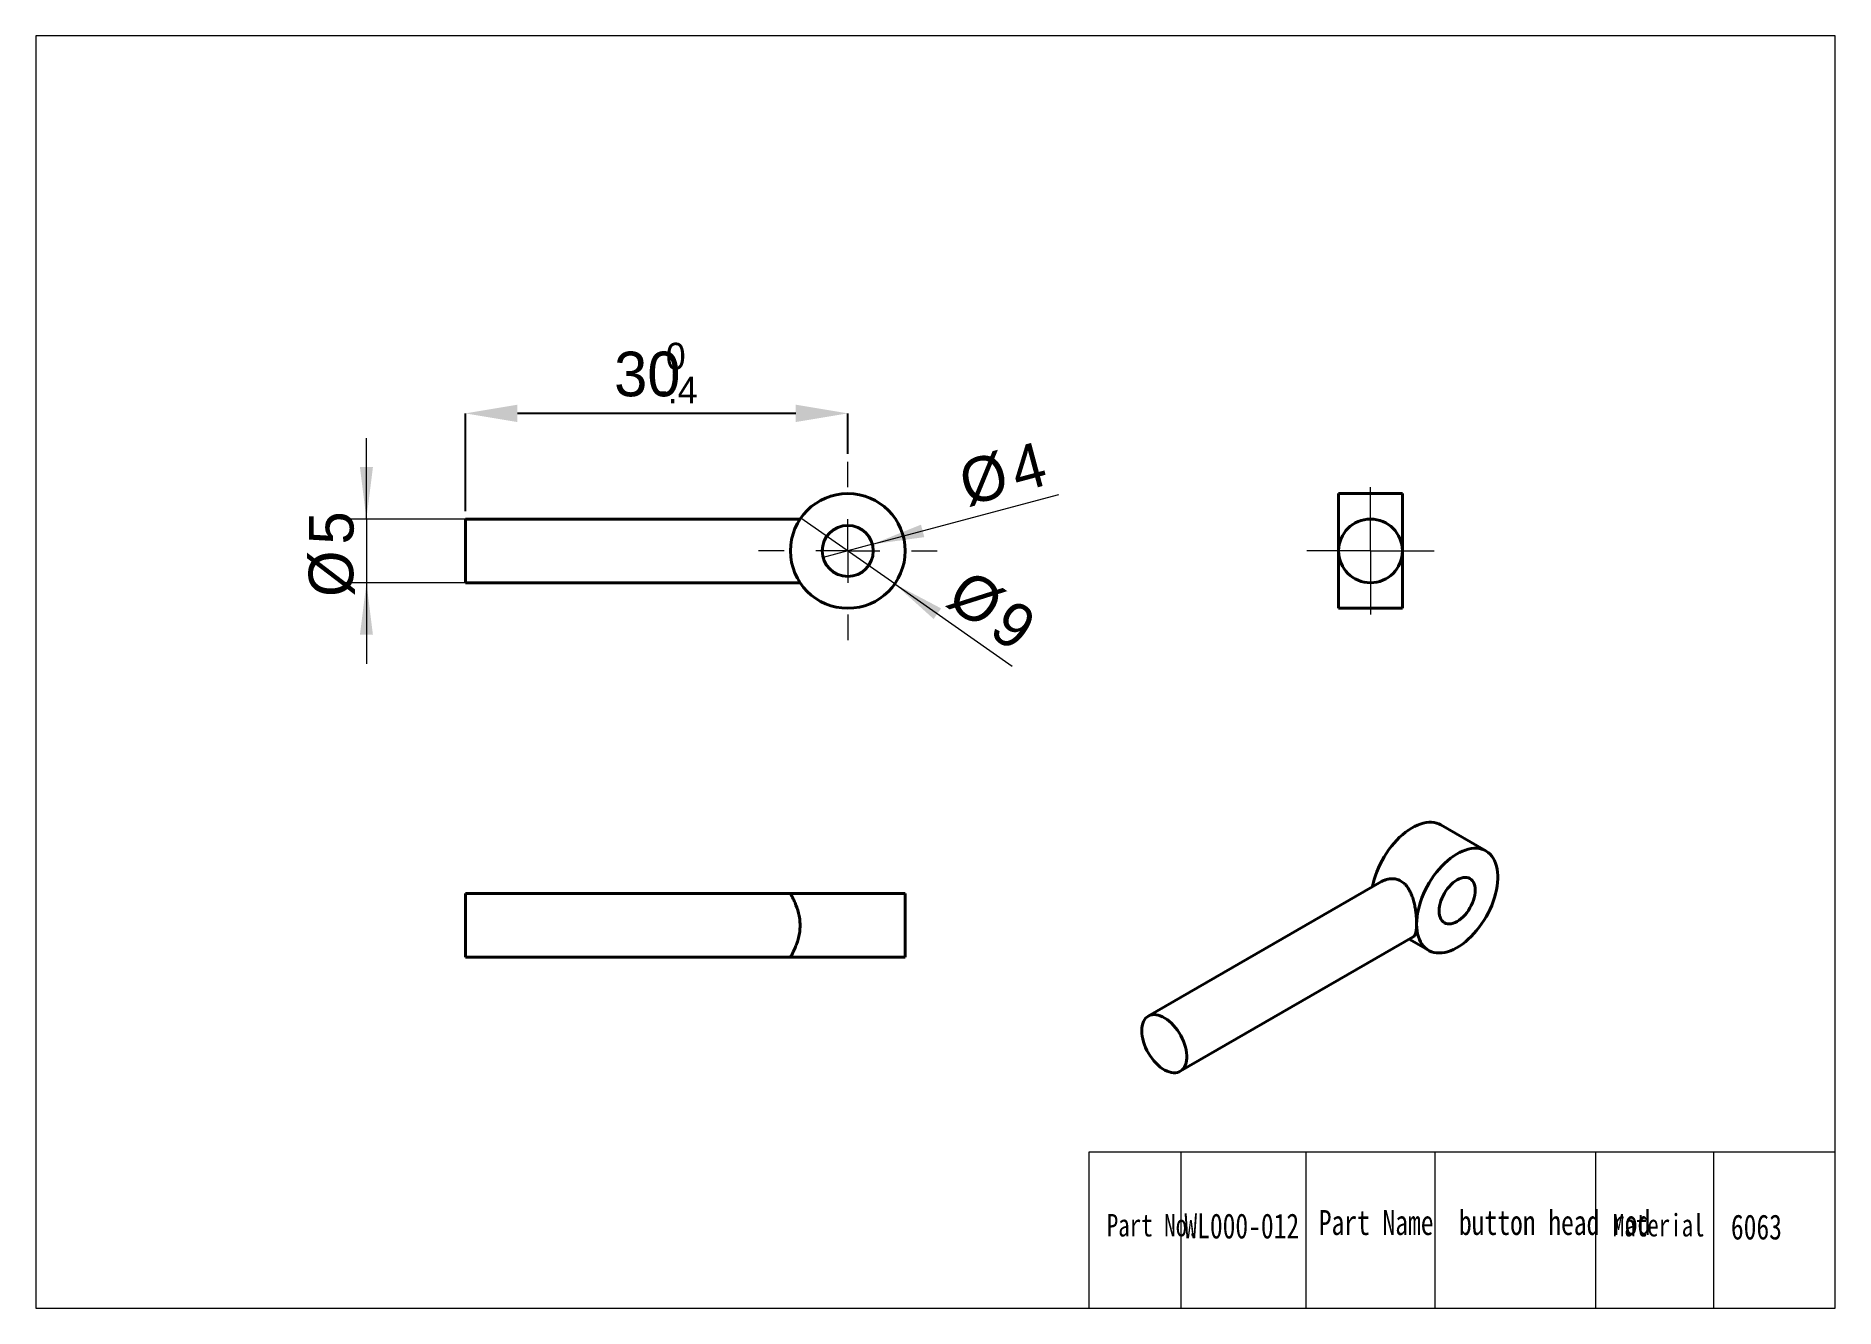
# Model space of a CAD drawing. Header units: millimetres. Extents: x 8.4 to 22.5, y 7.9 to 17.9.
import ezdxf

# ---------------------------------------------------------------- set-up
doc = ezdxf.new("R2010")
doc.units = ezdxf.units.MM
doc.header["$LTSCALE"] = 0.1
doc.linetypes.add('CENTERX2', pattern=[20.32, 12.7, -2.54, 2.54, -2.54])
doc.layers.get('0').update_dxf_attribs({"lineweight": 18})
for name, color, linetype, lineweight in [('1轮廓实线层', 7, 'Continuous', 40), ('2细线层', 4, 'Continuous', 18), ('3中心线层', 1, 'CENTERX2', 18), ('尺寸线层', 3, 'Continuous', 18)]:
    doc.layers.add(name, color=color, linetype=linetype, lineweight=lineweight)
doc.styles.add('SLDTEXTSTYLE1', font='')
doc.styles.get('SLDTEXTSTYLE1').set_extended_font_data('汉仪长仿宋体')
doc.dimstyles.new('SLDDIMSTYLE0', dxfattribs={"dimtxt": 0.35, "dimasz": 0.408, "dimexe": 0, "dimexo": 0.0625, "dimgap": 0.0875, "dimtad": 1, "dimlfac": 10, "dimrnd": 1e-09, "dimzin": 12, "dimdsep": 46, "dimtxsty": 'SLDTEXTSTYLE1', "dimcen": 0.09, "dimdle": 0.816, "dimadec": 0, "dimazin": 3, "dimtfac": 1, "dimtofl": 0, "dimtmove": 0, "dimatfit": 3, "dimfxl": 1, "dimfrac": 2, "dimtolj": 1, "dimarcsym": 0})
doc.dimstyles.new('SLDDIMSTYLE1', dxfattribs={"dimtxt": 0.35, "dimasz": 0.408, "dimexe": 0, "dimexo": 0.0625, "dimgap": 0.0875, "dimtad": 1, "dimlfac": 10, "dimrnd": 1e-09, "dimzin": 12, "dimdsep": 46, "dimtxsty": 'SLDTEXTSTYLE1', "dimblk1": 'NONE', "dimsah": 1, "dimcen": 0, "dimdle": 0.816, "dimadec": 0, "dimazin": 3, "dimtfac": 1, "dimtmove": 0, "dimatfit": 3, "dimldrblk": 'NONE', "dimfxl": 1, "dimfrac": 2, "dimtolj": 1, "dimarcsym": 0})
doc.dimstyles.new('SLDDIMSTYLE2', dxfattribs={"dimtxt": 0.35, "dimasz": 0.408, "dimexe": 0, "dimexo": 0.0625, "dimgap": 0.0875, "dimtad": 1, "dimlfac": 10, "dimrnd": 1e-09, "dimzin": 12, "dimdsep": 46, "dimtxsty": 'SLDTEXTSTYLE1', "dimcen": 0.09, "dimdle": 0.816, "dimadec": 0, "dimazin": 3, "dimtfac": 1, "dimtmove": 0, "dimatfit": 0, "dimfxl": 1, "dimfrac": 2, "dimtolj": 1, "dimarcsym": 0})

# ---------------------------------------------------------------- blocks, each defined once
blk = doc.blocks.new('*X5')
at = {"layer": '2细线层', "color": 0, "linetype": 'Continuous', "lineweight": 0, "char_height": 0.35, "attachment_point": 1, "style": 'SLDTEXTSTYLE1'}
for s, insert, width in [('{\\H0.6x; 0}', (13.295, 15.521), 1.3554), ('30', (12.968, 15.451), 2.6662), ('{\\H0.6x;-.4}', (13.295, 15.256), 1.3554)]:
    blk.add_mtext(s, dxfattribs=dict(at, insert=insert, width=width))
blk = doc.blocks.new('*X4')
at = {"layer": '2细线层', "linetype": 'Continuous'}
for points in [[(12.209, 15.035), (12.209, 14.899), (11.801, 14.967)], [(14.393, 15.035), (14.393, 14.899), (14.801, 14.967)]]:
    blk.add_hatch(color=0, dxfattribs=at).paths.add_polyline_path(points, flags=0)
at = {"layer": '2细线层', "color": 0, "linetype": 'Continuous', "lineweight": -2}
for p, q in [((11.801, 14.2), (11.801, 14.967)), ((14.393, 14.967), (12.209, 14.967)), ((14.801, 14.65), (14.801, 14.967))]:
    blk.add_line(p, q, dxfattribs=at)
at = {"layer": '2细线层', "color": 0, "linetype": 'Continuous', "lineweight": 0}
blk.add_blockref('*X5', (0, 0), dxfattribs=at)
blk = doc.blocks.new('*X6')
at = {"layer": '2细线层', "linetype": 'Continuous', "lineweight": 0}
blk.add_hatch(color=4, dxfattribs=at).paths.add_polyline_path([(15.169, 13.629), (15.474, 13.354), (15.533, 13.437)], flags=0)
at = {"layer": '2细线层', "color": 4, "linetype": 'Continuous', "lineweight": 0}
for q in [(14.433, 14.146), (16.09, 12.983)]:
    blk.add_line((15.169, 13.629), q, dxfattribs=at)
at = {"layer": '2细线层', "color": 4, "linetype": 'Continuous', "lineweight": 0, "char_height": 0.35, "attachment_point": 1, "rotation": 324.9434, "style": 'SLDTEXTSTYLE1'}
for s, insert, width in [('%%C', (15.759, 13.761), 0.75411), ('9', (16.095, 13.523), 0.59348)]:
    blk.add_mtext(s, dxfattribs=dict(at, insert=insert, width=width))
blk = doc.blocks.new('_NONE')
blk = doc.blocks.new('*X7')
at = {"layer": '2细线层', "linetype": 'Continuous', "lineweight": 0}
blk.add_hatch(color=4, dxfattribs=at).paths.add_polyline_path([(14.994, 13.94), (15.401, 13.996), (15.375, 14.094)], flags=0)
at = {"layer": '2细线层', "color": 4, "linetype": 'Continuous', "lineweight": 0}
for q in [(16.456, 14.331), (14.608, 13.836)]:
    blk.add_line((14.994, 13.94), q, dxfattribs=at)
at = {"layer": '2细线层', "color": 4, "linetype": 'Continuous', "lineweight": 0, "char_height": 0.35, "attachment_point": 1, "rotation": 15, "style": 'SLDTEXTSTYLE1'}
for s, insert, width in [('%%C', (15.646, 14.578), 0.55514), ('4', (16.044, 14.683), 0.45324)]:
    blk.add_mtext(s, dxfattribs=dict(at, insert=insert, width=width))
blk = doc.blocks.new('*X8')
at = {"layer": '2细线层', "linetype": 'Continuous', "lineweight": 0}
for points in [[(11.025, 14.138), (11.076, 14.546), (10.974, 14.546)], [(11.025, 13.638), (10.974, 13.23), (11.076, 13.23)]]:
    blk.add_hatch(color=4, dxfattribs=at).paths.add_polyline_path(points, flags=0)
at = {"layer": '2细线层', "color": 4, "linetype": 'Continuous', "lineweight": 0}
for p, q in [((11.025, 14.138), (11.025, 14.773)), ((11.801, 14.138), (10.825, 14.138)), ((11.025, 14.138), (11.025, 13.638)), ((11.801, 13.638), (10.825, 13.638)), ((11.025, 13.638), (11.025, 13.003))]:
    blk.add_line(p, q, dxfattribs=at)
at = {"layer": '2细线层', "color": 4, "linetype": 'Continuous', "lineweight": 0, "char_height": 0.35, "attachment_point": 1, "rotation": 90, "style": 'SLDTEXTSTYLE1'}
for s, insert, width in [('5', (10.574, 13.938), 0.68934), ('%%C', (10.572, 13.527), 0.79889)]:
    blk.add_mtext(s, dxfattribs=dict(at, insert=insert, width=width))
blk = doc.blocks.new('SW_CENTERMARKSYMBOL_0')
at = {"layer": '3中心线层', "color": 0, "linetype": 'CENTERX2', "lineweight": 0}
for p, q in [((0, 0.5), (0, 0.7)), ((0, 0), (0, 0.25)), ((-0.5, 0), (-0.7, 0)), ((0, 0), (-0.25, 0)), ((0, 0), (0, -0.25)), ((0, 0), (0.25, 0)), ((0.5, 0), (0.7, 0)), ((0, -0.5), (0, -0.7))]:
    blk.add_line(p, q, dxfattribs=at)
blk = doc.blocks.new('SW_CENTERMARKSYMBOL_1')
at = {"layer": '3中心线层', "color": 0, "linetype": 'CENTERX2', "lineweight": 0}
for p, q in [((0, 0.25), (0, 0.5)), ((0, 0), (0, 0.25)), ((-0.25, 0), (-0.5, 0)), ((0, 0), (-0.25, 0)), ((0, 0), (0, -0.25)), ((0, 0), (0.25, 0)), ((0.25, 0), (0.5, 0)), ((0, -0.25), (0, -0.5))]:
    blk.add_line(p, q, dxfattribs=at)

msp = doc.modelspace()

# ---------------------------------------------------------------- linework, layer by layer
for p, q in [((22.5449, 17.9276), (8.4329, 17.9276)), ((8.4329, 17.9276), (8.4329, 7.9484)), ((22.5449, 7.9484), (22.5449, 17.9276)), ((22.5449, 9.1706), (16.6923, 9.1706)), ((16.6923, 9.1706), (16.6923, 7.9484)), ((17.4131, 9.1706), (17.4131, 7.9484)), ((18.3947, 9.1706), (18.3947, 7.9484)), ((19.4068, 9.1706), (19.4068, 7.9484)), ((20.6658, 9.1706), (20.6658, 7.9484)), ((21.5904, 9.1706), (21.5904, 7.9484)), ((22.5449, 7.9484), (22.5449, 9.1706)), ((8.4329, 7.9484), (22.5449, 7.9484)), ((17.1799, 7.9484), (22.5449, 7.9484))]:
    msp.add_line(p, q)
at = {"layer": '1轮廓实线层', "linetype": 'Continuous', "lineweight": 40}
for p, q in [((19.1511, 14.338), (18.6511, 14.338)), ((18.6511, 14.338), (18.6511, 13.888)), ((19.1511, 13.888), (19.1511, 14.338)), ((14.4268, 14.138), (11.801, 14.138)), ((11.801, 14.138), (11.801, 13.638)), ((18.6511, 13.888), (18.6511, 13.438)), ((19.1511, 13.438), (19.1511, 13.888)), ((11.801, 13.638), (14.4268, 13.638)), ((18.6511, 13.438), (19.1511, 13.438)), ((19.8062, 11.5342), (19.4527, 11.7383)), ((18.9869, 11.2941), (17.1581, 10.2384)), ((14.351, 11.2003), (11.801, 11.2003)), ((11.801, 11.2003), (11.801, 10.7003)), ((15.251, 11.2003), (14.351, 11.2003)), ((15.251, 10.7003), (15.251, 11.2003)), ((17.4081, 9.8054), (19.2368, 10.8611)), ((19.2044, 10.8424), (19.3563, 10.7547)), ((11.801, 10.7003), (14.351, 10.7003)), ((14.351, 10.7003), (15.251, 10.7003))]:
    msp.add_line(p, q, dxfattribs=at)
for points in [[(19.4527, 11.7383), (19.4377, 11.7459), (19.4194, 11.7525), (19.4002, 11.7569), (19.3799, 11.7591), (19.3589, 11.7591), (19.3371, 11.7568), (19.3148, 11.7522), (19.2919, 11.7455), (19.2687, 11.7366), (19.2453, 11.7256), (19.2218, 11.7125), (19.1983, 11.6975), (19.175, 11.6805), (19.152, 11.6617), (19.1294, 11.6413), (19.1073, 11.6192), (19.0858, 11.5956), (19.0652, 11.5707), (19.0454, 11.5446), (19.0267, 11.5174), (19.009, 11.4892), (18.9925, 11.4604), (18.9773, 11.4309), (18.9635, 11.4009), (18.9511, 11.3707), (18.9403, 11.3403), (18.931, 11.31), (18.9233, 11.2799), (18.918, 11.2544)], [(19.263, 10.9608), (19.2639, 10.9884), (19.2665, 11.0169), (19.2708, 11.0461), (19.2768, 11.0758), (19.2845, 11.1059), (19.2938, 11.1362), (19.3047, 11.1666), (19.3171, 11.1968), (19.3309, 11.2268), (19.3461, 11.2563), (19.3626, 11.2851), (19.3802, 11.3133), (19.399, 11.3405), (19.4188, 11.3666), (19.4394, 11.3915), (19.4608, 11.4151), (19.4829, 11.4372), (19.5055, 11.4576), (19.5286, 11.4764), (19.5519, 11.4934), (19.5754, 11.5084), (19.5989, 11.5215), (19.6223, 11.5325), (19.6455, 11.5414), (19.6683, 11.5481), (19.6907, 11.5527), (19.7124, 11.555), (19.7335, 11.555), (19.7537, 11.5528), (19.773, 11.5484), (19.7912, 11.5418), (19.8083, 11.533), (19.8241, 11.522), (19.8387, 11.509), (19.8518, 11.4941), (19.8634, 11.4772), (19.8735, 11.4585), (19.882, 11.4381), (19.8888, 11.416), (19.894, 11.3925), (19.8975, 11.3677), (19.8992, 11.3416), (19.8992, 11.3144), (19.8975, 11.2864), (19.894, 11.2575), (19.8888, 11.228), (19.882, 11.1981), (19.8735, 11.1679), (19.8634, 11.1375), (19.8518, 11.1072), (19.8387, 11.0771), (19.8241, 11.0473), (19.8083, 11.0181), (19.7912, 10.9896), (19.773, 10.9619), (19.7537, 10.9353), (19.7335, 10.9097), (19.7124, 10.8855), (19.6907, 10.8626), (19.6683, 10.8413), (19.6455, 10.8217), (19.6223, 10.8038), (19.5989, 10.7878), (19.5754, 10.7737), (19.5519, 10.7616), (19.5286, 10.7517), (19.5055, 10.7439), (19.4829, 10.7382), (19.4608, 10.7348), (19.4394, 10.7337), (19.4188, 10.7347), (19.399, 10.738), (19.3802, 10.7436), (19.3626, 10.7513), (19.3461, 10.7612), (19.3309, 10.7731), (19.3171, 10.7871), (19.3047, 10.8031), (19.2938, 10.8209), (19.2845, 10.8404), (19.2768, 10.8617), (19.2708, 10.8844), (19.2665, 10.9086), (19.2639, 10.9341), (19.263, 10.9608)], [(19.5812, 11.3078), (19.5971, 11.3159), (19.6127, 11.3218), (19.6279, 11.3256), (19.6426, 11.327), (19.6565, 11.3262), (19.6694, 11.323), (19.6812, 11.3177), (19.6918, 11.3101), (19.701, 11.3005), (19.7086, 11.2889), (19.7147, 11.2755), (19.7191, 11.2604), (19.7218, 11.2439), (19.7227, 11.2261), (19.7218, 11.2073), (19.7191, 11.1877), (19.7147, 11.1676), (19.7086, 11.1472), (19.701, 11.1267), (19.6918, 11.1065), (19.6812, 11.0867), (19.6694, 11.0677), (19.6565, 11.0496), (19.6426, 11.0327), (19.6279, 11.0173), (19.6127, 11.0034), (19.5971, 10.9913), (19.5812, 10.9812), (19.5654, 10.973), (19.5498, 10.9671), (19.5345, 10.9634), (19.5199, 10.9619), (19.506, 10.9627), (19.4931, 10.9659), (19.4812, 10.9713), (19.4707, 10.9788), (19.4615, 10.9884), (19.4538, 11), (19.4477, 11.0135), (19.4434, 11.0285), (19.4407, 11.045), (19.4398, 11.0628), (19.4407, 11.0816), (19.4434, 11.1012), (19.4477, 11.1213), (19.4538, 11.1418), (19.4615, 11.1622), (19.4707, 11.1825), (19.4812, 11.2022), (19.4931, 11.2212), (19.506, 11.2393), (19.5199, 11.2562), (19.5345, 11.2716), (19.5498, 11.2855), (19.5654, 11.2976), (19.5812, 11.3078)], [(17.1064, 10.1239), (17.1072, 10.1438), (17.1099, 10.1624), (17.1142, 10.1796), (17.1202, 10.1952), (17.1279, 10.2091), (17.1371, 10.2212), (17.1477, 10.2313), (17.1597, 10.2393), (17.1729, 10.2451), (17.1872, 10.2487), (17.2025, 10.2501), (17.2186, 10.2492), (17.2353, 10.246), (17.2524, 10.2407), (17.2699, 10.2331), (17.2875, 10.2234), (17.3051, 10.2118), (17.3225, 10.1982), (17.3394, 10.1829), (17.3558, 10.166), (17.3715, 10.1477), (17.3863, 10.1281), (17.4001, 10.1074), (17.4127, 10.0859), (17.424, 10.0638), (17.434, 10.0413), (17.4424, 10.0185), (17.4493, 9.9958), (17.4544, 9.9734), (17.4579, 9.9514), (17.4597, 9.9301), (17.4597, 9.9098), (17.4579, 9.8906), (17.4544, 9.8726), (17.4493, 9.8562), (17.4424, 9.8414), (17.434, 9.8284), (17.424, 9.8173), (17.4127, 9.8082), (17.4001, 9.8013), (17.3863, 9.7966), (17.3715, 9.7941), (17.3558, 9.7939), (17.3394, 9.7959), (17.3225, 9.8002), (17.3051, 9.8067), (17.2875, 9.8153), (17.2699, 9.826), (17.2524, 9.8386), (17.2353, 9.853), (17.2186, 9.8692), (17.2025, 9.8868), (17.1872, 9.9058), (17.1729, 9.9259), (17.1597, 9.947), (17.1477, 9.9689), (17.1371, 9.9912), (17.1279, 10.0139), (17.1202, 10.0366), (17.1142, 10.0592), (17.1099, 10.0815), (17.1072, 10.1031), (17.1064, 10.1239)]]:
    msp.add_lwpolyline(points, dxfattribs=at)
for centre, radius in [((14.801, 13.888), 0.45), ((18.9011, 13.888), 0.25), ((14.801, 13.888), 0.2)]:
    msp.add_circle(centre, radius, dxfattribs=at)
for points, knots in [([(19.263, 10.9608), (19.263, 10.9661), (19.2628, 10.9822), (19.2615, 11.0058), (19.2593, 11.0303), (19.2564, 11.0553), (19.2526, 11.0808), (19.2463, 11.1133), (19.2399, 11.1398), (19.2321, 11.1658), (19.2252, 11.1854), (19.2172, 11.2048), (19.2078, 11.2238), (19.1972, 11.2418), (19.1846, 11.2594), (19.1707, 11.2749), (19.1554, 11.2881), (19.1389, 11.299), (19.1212, 11.3074), (19.1028, 11.3131), (19.085, 11.3161), (19.067, 11.3169), (19.0479, 11.3156), (19.0242, 11.3108), (19.0033, 11.3033), (18.9904, 11.2959), (18.9869, 11.294)], [0, 0, 0, 0, 0.01697488, 0.05142135, 0.0689274, 0.08588791, 0.12022046, 0.13761183, 0.17402536, 0.1924615, 0.21111745, 0.23096628, 0.25095923, 0.2714399, 0.29210892, 0.31573402, 0.33573968, 0.35597839, 0.37961015, 0.39964762, 0.41990646, 0.43968319, 0.45963532, 0.48387226, 0.5202852, 0.53371729, 0.53371729, 0.53371729, 0.53371729]), ([(14.351, 10.7003), (14.351, 10.7003), (14.3519, 10.702), (14.3555, 10.7085), (14.3582, 10.7135), (14.3682, 10.7326), (14.3776, 10.7511), (14.3921, 10.785), (14.397, 10.7975), (14.4064, 10.8242), (14.4107, 10.8383), (14.4182, 10.8682), (14.4214, 10.8842), (14.4257, 10.9167), (14.4268, 10.9332), (14.4268, 10.967), (14.4257, 10.9836), (14.4214, 11.0161), (14.4182, 11.0321), (14.407, 11.0772), (14.3969, 11.1043), (14.3824, 11.1382), (14.3776, 11.1486), (14.3689, 11.1666), (14.3649, 11.1743), (14.3582, 11.187), (14.3555, 11.192), (14.3519, 11.1986), (14.351, 11.2003), (14.351, 11.2003)], [0, 0, 0, 0, 0.03303534, 0.03303534, 0.06607067, 0.06607067, 0.13214135, 0.13214135, 0.16517668, 0.16517668, 0.19821202, 0.19821202, 0.23124736, 0.23124736, 0.26428269, 0.26428269, 0.29731803, 0.29731803, 0.33035337, 0.33035337, 0.39642404, 0.39642404, 0.42945938, 0.42945938, 0.46249471, 0.46249471, 0.49553005, 0.49553005, 0.52856538, 0.52856538, 0.52856538, 0.52856538]), ([(19.2368, 10.8612), (19.2373, 10.8615), (19.2399, 10.8627), (19.2438, 10.8665), (19.2486, 10.8727), (19.2527, 10.881), (19.2562, 10.8912), (19.2588, 10.9029), (19.2613, 10.9197), (19.2628, 10.9388), (19.263, 10.9552), (19.263, 10.9608)], [0, 0, 0, 0, 0.00310487, 0.01434915, 0.02631135, 0.03836295, 0.05071497, 0.06318037, 0.07388496, 0.09557513, 0.10668913, 0.10668913, 0.10668913, 0.10668913])]:
    msp.add_open_spline(points, degree=3, knots=knots, dxfattribs=at)

# ---------------------------------------------------------------- block references
at = {"layer": '3中心线层', "color": 1, "linetype": 'CENTERX2', "lineweight": 0}
for name, p in [('SW_CENTERMARKSYMBOL_0', (14.801, 13.888)), ('SW_CENTERMARKSYMBOL_1', (18.9011, 13.888))]:
    msp.add_blockref(name, p, dxfattribs=at)

# ---------------------------------------------------------------- texts
at = {"attachment_point": 1}
for s, width, gutter_width, heights, insert, char_height in [('{\\fHYSWLongFangSong|b1|i0|c134|p2;Part No.}', 24.366564, 17.5, [3.5], (16.8325, 8.6864), 0.1764), ('{\\fHYSWLongFangSong|b1|i0|c134|p2;Part Name  button head rod}', 68.540777, 35, [0], (18.4957, 8.7177), 0.196), ('{\\fHYSWLongFangSong|b1|i0|c134|p2;Material}', 24.366564, 17.5, [3.5], (20.8021, 8.6864), 0.1764)]:
    msp.add_mtext_dynamic_manual_height_columns(s, width=width, gutter_width=gutter_width, heights=heights, dxfattribs=dict(at, insert=insert, char_height=char_height))
at = {"layer": '尺寸线层', "char_height": 0.196, "attachment_point": 1}
for s, insert, width in [('{\\fhyswlongfangsong|b1|i0|c134|p2;\\C7;WL000-012}', (17.4414, 8.6902), 0.82291), ('{\\fhyswlongfangsong|b1|i0|c134|p2;\\C7;6063\\P}', (21.7285, 8.6822), 0.602129)]:
    msp.add_mtext(s, dxfattribs=dict(at, insert=insert, width=width))

# ---------------------------------------------------------------- dimensions: what is measured, and where the dimension line sits
at = {"layer": '2细线层', "color": 4, "linetype": 'Continuous', "lineweight": 0}
dim = msp.add_linear_dim(base=(11.801, 14.9668), p1=(14.801, 14.588), p2=(11.801, 14.138), dimstyle='SLDDIMSTYLE0', override={"dimsah": 1, "dimtol": 1, "dimtp": 0, "dimtm": 0.4, "dimtfac": 0.6, "dimtdec": 1, "dimtzin": 12}, dxfattribs=at)
dim.commit()
dim.dimension.update_dxf_attribs({"geometry": '*X4', "text_midpoint": (13.301, 14.9668), "dimtype": 160})
dim = msp.add_linear_dim(base=(11.025, 13.638), p1=(11.801, 14.138), p2=(11.801, 13.638), angle=90, text='%%C<>', dimstyle='SLDDIMSTYLE2', override={"dimsah": 1, "dimtzin": 12}, dxfattribs=at)
dim.commit()
dim.dimension.update_dxf_attribs({"geometry": '*X8', "text_midpoint": (11.025, 13.8857), "dimtype": 160})
for p1, p2, picture, middle in [((14.6078, 13.8362), (14.9942, 13.9397), '*X7', (16.1335, 14.245)), ((14.4326, 14.1464), (15.1693, 13.6295), '*X6', (15.8196, 13.1732))]:
    dim = msp.add_diameter_dim_2p(p1=p1, p2=p2, dimstyle='SLDDIMSTYLE1', override={"dimpost": '%%C<>', "dimsah": 1, "dimtzin": 12}, dxfattribs=at)
    dim.commit()
    dim.dimension.update_dxf_attribs({"geometry": picture, "text_midpoint": middle, "dimtype": 163})

doc.saveas('drawing.dxf')
